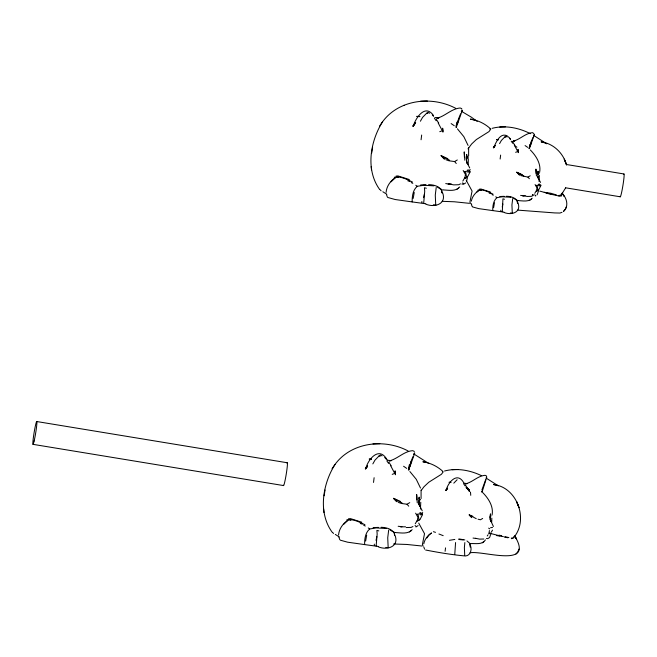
<?xml version="1.0" encoding="UTF-8"?>
<svg xmlns="http://www.w3.org/2000/svg" width="657" height="657" viewBox="0 0 657 657"><rect width="100%" height="100%" fill="white"/><g stroke="black" fill="none" stroke-linecap="round" stroke-linejoin="round"><path stroke-width="0.99" d="M561.423 194.439L561.464 193.519M378.793 530.897L376.888 530.404L377.159 534.059L376.132 546.033M426.344 188.231L424.438 187.738L424.709 191.392L423.683 203.358M504.51 199.243L502.933 198.833L502.301 211.8M365.645 541.081L366.68 535.135M413.196 198.414L414.23 192.468M493.604 207.694L494.458 202.758M418.846 501.398L419.002 504.436L419.174 497.111L418.829 499.09M466.396 158.723L466.552 161.77L466.725 154.436L466.207 157.401M489.432 530.56L488.824 533.903L490.409 533.147M468.186 164.579L468.326 159.569L467.751 156.662M491.691 522.282L491.814 518.118M464.844 542.583L464.376 547.61L464.729 555.346M408.169 451.006C384.542 438.342 351.438 442.005 335.013 464.442C322.743 483.905 317.799 512.37 332.105 532.137M455.72 108.339C432.092 95.667 398.988 99.338 382.563 121.767C370.293 141.23 365.341 169.695 379.647 189.462M533.032 194.529L532.958 195.359L532.671 194.718M420.414 509.06L420.776 502.235M539.027 181.414L539.364 175.452M373.521 482.435L374.12 477.705M421.071 139.769L421.671 135.03M500.141 159.019L500.634 155.085M445.101 551.289L445.545 547.872M338.552 535.077C338.996 528.852 343.011 523.399 348.153 520.098L343.504 524.508M386.102 192.402C386.546 186.186 390.562 180.732 395.703 177.423L391.046 181.841M470.067 552.775C483.314 550.385 534.018 568.51 515.137 536.679L516.386 538.806L514.628 535.66M566.572 206.397L565.39 209.164L563.509 211.423C568.831 206.692 567.122 198.71 562.688 194.012L563.936 196.131L562.178 192.986M372.593 147.316L371.681 153.114M325.043 489.991L324.131 495.789M468.63 155.906L468.638 147.398M421.08 498.581L421.088 490.065M539.611 172.413C541.327 163.864 536.046 155.775 530.314 149.952M492.06 515.088C493.777 506.531 488.496 498.449 482.764 492.627M537.746 172.832L538.034 171.19L537.886 177.275L537.828 176.24L538.51 178.86L537.837 177.086L540.514 182.424M490.048 516.328L490.483 513.864L490.336 519.95L490.278 518.907L490.96 521.535L490.294 519.761L493.415 526.495M456.861 122.161L455.933 127.335L456.451 127.318L456.385 125.643L458.52 119.106M409.311 464.828L408.383 470.01L408.9 469.993L408.835 468.318L410.97 461.781M529.846 144.4L529.074 148.704L531.226 141.871M561.324 194.02L561.259 195.293L559.033 196.024L546.09 193.166M423.576 197.667L424.389 193.963M376.034 540.333L376.847 536.638M502.219 207.07L502.892 203.999M481.926 492.471L486.55 477.811M436.232 187.376L435.279 195.088L435.698 204.417M388.681 530.043L387.729 537.763L388.147 547.092M471.315 201.182C472.153 196.624 475.249 192.764 479.076 190.267L476.506 192.361M423.765 543.856C424.603 539.29 427.699 535.439 431.526 532.942L428.955 535.028L426.902 538.001M512.723 198.529L511.926 204.935L512.279 212.679M466.478 181.546L467.398 177.916M538.584 190.678L537.155 194.842M491.042 533.353L489.605 537.516L487.79 538.658L486.435 538.428M419.724 499.377L419.15 501.299M481.901 489.966L485.589 479.914M456.475 127.072L458.635 119.615M408.925 469.747L411.093 462.282M529.526 148.482L531.316 142.29M466.7 158.633L467.045 157.557M538.009 174.672L538.297 173.776M457.518 123.91L462.306 110.327M409.968 466.585L414.756 453.002M530.388 145.854L534.363 134.586M565.652 187.853L561.324 194.8M460.582 113.891L458.422 119.089M532.934 137.535L531.143 141.855M413.039 456.558L410.871 461.756M442.342 471.66L443.212 471.89L441.414 474.288L428.783 482.238L424.052 486.689L421.203 490.451M537.598 173.653L538.223 172.15M414.805 123.713L412.859 126.218L415.618 122.588L413.154 126.3C415.791 117.751 425.178 103.461 433.53 115.566M495.099 145.525L493.571 147.841C495.936 142.725 500.092 131.86 507.5 136.04M367.575 466.002L365.612 468.975C368.183 458.717 379.45 445.807 387.104 459.867M447.039 488.972L446.021 490.516C448.156 482 457.51 471.283 463.867 482.961M466.248 157.237L466.955 155.586M422.525 514.645L420.168 519.202M519.022 549.071L517.839 551.831L515.959 554.089M461.362 111.879L462.035 110.581M533.583 135.868L534.133 134.792M413.811 454.545L414.485 453.256M464.737 177.792L462.815 181.077M536.383 190.579L534.782 193.306M417.195 520.467L415.265 523.752M420.39 121.233L422.525 117.447L426.533 113.324L427.994 112.298L429.621 113.218M499.575 143.628L501.348 140.491L504.666 137.067L505.882 136.213L507.237 136.976M372.839 463.899L374.983 460.122L378.982 455.999L380.444 454.964L382.07 455.884M467.718 176.536L470.075 171.97L469.5 171.116L469.903 170.763L464.515 171.617L465.756 172.463L466.634 177.669L464.737 178.581L465.46 174.548L463.177 170.508M538.855 189.528L540.81 185.742L540.67 184.748L536.194 185.446L537.221 186.153L537.96 190.481L536.375 191.228L536.974 187.886L535.085 184.535M491.305 532.203L492.528 530.117M487.239 535.972L487.946 534.888M413.565 125.684L415.618 122.588M493.908 147.324L495.189 145.402M366.015 468.351L367.559 466.035M446.358 489.999L447.639 488.069M382.563 121.767L379.615 126.062M335.013 464.442L332.064 468.737M467.998 148.884L471.603 144.023L476.333 139.563L488.964 131.614L490.763 129.174L489.744 129.051M489.818 518.258L490.935 515.745L489.736 517.133M495.041 145.509L493.325 147.776L494.935 145.69M367.518 465.985L365.308 468.893L367.255 466.388M446.916 488.939L445.774 490.442L446.85 489.063M453.798 483.166L457.116 479.741M485.449 539.882C482.295 545.129 475.29 543.208 470.387 543.618M468.071 156.892L466.142 158.485M538.551 173.908L539.151 173.226M420.521 499.558L418.591 501.16M442.859 189.832L441.898 190.07L441.208 189.126L441.956 192.871M518.217 200.574L517.429 200.771L516.854 199.983L517.617 203.58M395.309 532.507L394.348 532.745L393.658 531.8L394.159 533.09C391.564 528.655 385.831 527.39 381.06 527.292M466.634 177.669L467.439 176.823M537.96 190.481L538.625 189.774M415.626 513.183L417.909 517.223L417.187 521.247L419.889 519.498M443.475 189.93C448.797 190.185 455.761 191.68 459.703 186.99M512.649 141.731L513.224 141.156C520.089 139.514 525.28 133.248 532.581 132.64L533.936 133.683M518.734 200.648C523.144 200.861 528.934 202.11 532.203 198.209M395.925 532.605C401.246 532.86 408.211 534.355 412.153 529.657M433.932 185.849L423.765 185.249L417.269 186.309C412.818 189.955 412.046 196.484 412.185 201.921L425.81 203.769M510.817 197.264L502.367 196.772L496.979 197.642C493.284 200.672 492.643 206.093 492.758 210.601L504.067 212.137M386.382 528.515L376.215 527.924L369.719 528.975C365.267 532.622 364.495 539.151 364.635 544.587L378.26 546.443M562.022 212.277L559.945 213.049L554.73 212.925L517.617 210.109M421.95 513.782L422.352 513.437L416.965 514.283L418.205 515.137L419.092 520.344M513.708 537.968L511.483 538.699M465.665 182.933L463.481 184.313L461.846 184.026M418.115 525.6L415.93 526.98M465.23 178.08L466.051 177.521M456.845 189.282L458.594 188.091M536.794 190.817L537.475 190.358M529.829 200.114L531.283 199.128M409.295 531.956L411.044 530.766M489.243 533.492L489.925 533.024M482.279 542.789L483.733 541.803M559.033 196.024L560.799 195.121M560.741 196.303L561.579 195.811M445.963 159.75L448.961 160.801L454.603 161.556L457.305 159.963M520.796 175.6L527.973 177.103L530.207 175.78M398.413 502.424L401.411 503.476L407.053 504.231L409.754 502.63M482.665 518.447L480.423 519.777L478.066 519.227M460.483 183.837L458.701 184.732L453.724 184.88L448.6 183.87M532.852 195.597L531.373 196.336L527.234 196.459L522.988 195.622M412.933 526.512L411.151 527.407L406.174 527.546M535.34 195.991L535.89 195.72M403.513 105.531L404.096 105.268M439.763 131.696L442.292 130.71L438.17 122.966M515.655 152.317L517.749 151.496L514.332 145.074M392.213 474.362L394.742 473.385L390.619 465.641M449.437 540.317L454.825 539.438M467.718 172.167L470.1 171.855M538.855 185.906L540.834 185.644M420.168 514.833L422.55 514.521M394.266 177.259C400.556 175.961 406.864 179.361 412.481 182.055M477.885 190.136C483.109 189.052 488.34 191.877 493.005 194.119M346.715 519.933C353.006 518.628 359.313 522.028 364.931 524.729M467.267 170.179L468.507 169.892M538.485 184.256L539.504 184.026M419.724 512.846L420.956 512.567M492.085 128.345C504.954 124.961 518.734 127.704 530.404 133.683M444.534 471.012C456.845 467.776 470.018 470.166 481.343 475.602M490.541 527.768L492.561 527.357M513.224 141.156L514.866 140.918L513.61 140.992M448.123 184.223L451.236 183.886M522.586 195.909L525.173 195.638M400.573 526.889L405.492 526.783M396.015 176.109L397.97 175.928L409.319 179.533M479.339 189.183L480.965 189.027L490.385 192.025M348.465 518.784L350.419 518.603L361.769 522.208M558.787 195.425L560.117 195.301M511.236 538.091L512.567 537.976M425.958 184.716L420.661 184.937M504.19 196.32L499.796 196.509M378.407 527.39L373.119 527.612M481.524 491.37L481.951 491.354M420.537 101.227L427.37 101.022M499.698 127.031L505.364 126.858M372.987 443.902L379.82 443.689M452.147 469.698L457.814 469.525M483.823 539.011L479.692 539.126L475.438 538.297M442.136 201.321L454.373 201.781L469.427 203.341M393.584 543.996L406.831 544.456L421.876 546.008M469.804 169.654L470.264 169.654M422.254 512.329L422.714 512.329M419.831 116.511L416.735 116.379L419.757 116.659M498.252 139.678L496.544 139.604L498.548 139.793M371.509 459.153L369.193 459.046L371.197 459.235M450.702 482.353L448.994 482.271L450.998 482.46M458.849 539.504L463.267 539.931M544.267 192.32L550.862 193.257L556.397 194.915M428.61 184.617C433.382 184.716 439.114 185.988 441.709 190.415M506.391 196.246C510.358 196.328 515.113 197.379 517.264 201.058M458.841 538.912L464.828 539.931M496.528 535.578L503.369 536.588M433.341 204.779L435.993 205.058M510.317 212.975L512.526 213.205M385.79 547.453L388.443 547.724M445.717 183.59L449.495 184.075M520.599 195.392L523.736 195.794M398.167 526.265L401.953 526.75M473.048 538.067L476.185 538.469M426.533 113.324L427.838 113.497M504.666 137.067L505.759 137.206M504.133 212.482C511.803 215.644 521.855 212.08 517.823 202.553M425.884 204.187C435.123 207.99 447.236 203.695 442.383 192.222M378.982 455.999L380.296 456.163M378.342 546.854C387.573 550.665 399.686 546.369 394.832 534.897M492.758 210.601L478.641 208.614L472.506 206.922M412.185 201.921L395.177 199.523L387.786 197.478M364.635 544.587L347.627 542.197L340.236 540.153M566.342 164.488L623.994 173.974M565.636 187.803L620.257 196.788M36.743 421.531L287.281 462.758M33.006 444.346L283.545 485.572M504.28 537.097L507.902 537.763M480.021 190.095L481.335 190.341L481.105 189.783M396.828 177.209L398.421 177.505L398.142 176.832M349.286 519.884L350.871 520.18L350.592 519.506M547.1 193.191L550.919 193.914M490.245 533.394L499.714 535.808M425.769 462.356L422.87 461.772C430.179 462.824 437.283 466.256 442.695 471.25M498.992 535.159L501.685 535.718M505.061 536.67L508.855 537.59M434.926 117.529L438.819 117.964L436.839 118.252C445.109 116.264 451.367 108.725 460.163 107.994L461.715 108.61L461.789 109.243M387.375 460.204L391.268 460.639L389.289 460.927C397.559 458.939 403.817 451.392 412.612 450.661L414.165 451.285L414.247 451.917M464.088 483.232L467.316 483.593L465.682 483.831C472.539 482.181 477.729 475.923 485.03 475.315L486.328 475.832L486.812 477.253M438.925 534.001L443.188 535.669M539.742 191.105L547.265 193.133M489.153 193.101L490.828 193.601M407.833 180.831L409.853 181.439M360.291 523.498L362.303 524.114M433.415 531.702L435.509 532.351M425.629 550.016C438.753 552.562 452.073 554.812 465.411 555.978C470.979 555.756 472.539 548.028 469.648 544.127M545.08 142.906L541.097 141.863C553.399 143.39 563.402 153.212 566.548 165.022L564.232 159.084L566.038 163.618M475.216 120.354L470.42 119.098C477.729 120.149 484.833 123.582 490.245 128.575M497.53 485.58L493.547 484.538C517.223 487.174 528.828 519.744 513.774 537.475L513.782 536.695M472.843 516.295L469.188 514.891L471.718 517.659M522.34 174.713L516.739 172.216L519.268 174.984M447.819 158.674L441.077 155.668L444.116 159.002M400.269 501.348L393.527 498.343L396.565 501.677M523.793 176.01L516.739 172.216L519.884 175.066M449.569 160.242L441.077 155.668L444.863 159.101M476.243 518.685L469.188 514.891L470.995 516.78M402.018 502.909L393.527 498.343L397.321 501.776M491.978 194.554L493.3 195.203M411.241 182.589L412.834 183.369M363.691 525.255L365.284 526.043M382.834 191.745L386.825 194.275M335.292 534.42L339.283 536.95M533.533 135.309L546.706 143.793M461.304 111.205L471.373 117.192L477.179 121.422M485.983 477.984L498.359 485.876M413.754 453.88L428.906 463.563M467.768 488.816L469.385 489.867L465.977 487.568M532.4 194.907L532.852 195.203M513.856 198.373L515.86 199.703M437.595 187.188L440.009 188.789M390.044 529.854L392.459 531.464M514.891 145.813L516.936 147.193M525.091 145.583L527.686 147.357M451.137 123.582L454.258 125.717M403.587 466.256L406.708 468.392M488.644 528.121L489.67 528.828M495.764 196.78L496.979 197.642M415.807 185.266L417.269 186.309M368.257 527.941L369.719 528.975M466.963 540.941L469.878 543.438M534.601 194.776L535.266 195.326M462.594 182.851L463.399 183.517M415.043 525.526L415.848 526.191M467.431 488.808L468.876 490.048L466.766 487.905L469.583 491.592L465.312 484.8M471.718 204.253L470.215 202.98L469.952 201.871L472.071 191.023L466.24 180.396M381.101 190.801L380.132 189.75M333.551 533.476L332.582 532.425M423.124 546.098L422.385 544.579L424.521 533.698L418.69 523.062M508.296 136.738L510.481 138.931M457.428 128.846L463.817 136.64L468.063 145.402M409.878 471.521L416.267 479.306L420.513 488.069M527.973 177.103L529.353 178.712M454.603 161.556L456.27 163.503M407.053 504.231L408.72 506.169M509.43 138.274L510.538 139.604M432.265 114.778L433.595 116.379M384.715 457.444L386.053 459.046M511.187 141.14L512.682 143.251M434.392 118.235L436.182 120.773M463.645 483.815L465.131 485.925M386.842 460.902L388.632 463.44M512.862 142.126L514.792 145.222M436.404 119.418L438.728 123.146M388.854 462.093L391.178 465.821M469.722 167.962L466.905 162.468M422.172 510.637L418.944 504.215L419.749 506.35L418.936 503.188M517.388 201.469L517.659 203.506M394.307 533.583L394.586 535.496M466.495 161.54L467.299 163.675L466.486 160.513M471.365 204.335L472.128 206.47M386.406 194.365L387.326 196.936M423.814 547.002L424.578 549.137M338.856 537.04L339.776 539.611M441.619 190.9L442.145 192.788M371.189 166.55L371.492 169.835M323.646 509.224L323.942 512.509M469.952 544.357L470.182 547.092M470.486 492.068L470.749 495.329M500.782 210.24L500.864 211.258M421.851 201.477L421.95 202.709M374.301 544.152L374.4 545.384M536.449 176.002L535.948 169.071L536.104 173.473M464.819 160.234L464.22 151.882L464.409 157.187M417.269 502.901L416.669 494.557L416.858 499.862M455.572 542.551L454.759 554.467M623.723 174.36A11.563 0.805 -80.7 0 1 622.935 185.405A11.563 0.805 -80.7 0 1 620.109 196.402M287.01 463.144A11.563 0.805 -80.7 0 1 286.23 474.182A11.563 0.805 -80.7 0 1 283.397 485.178M518.488 506.292L516.681 501.751L518.997 507.697L518.488 506.292M518.176 151.036L518.036 149.394L518.299 152.654L518.176 151.036M442.802 130.16L442.637 128.181L442.949 132.098L442.802 130.16M395.251 472.826L395.087 470.847L395.399 474.773L395.251 472.826M34.131 441.019A11.563 0.805 -80.7 0 0 36.891 421.925A11.563 0.805 -80.7 0 0 33.606 435.87A11.563 0.805 -80.7 0 0 34.131 441.019"/></g></svg>
